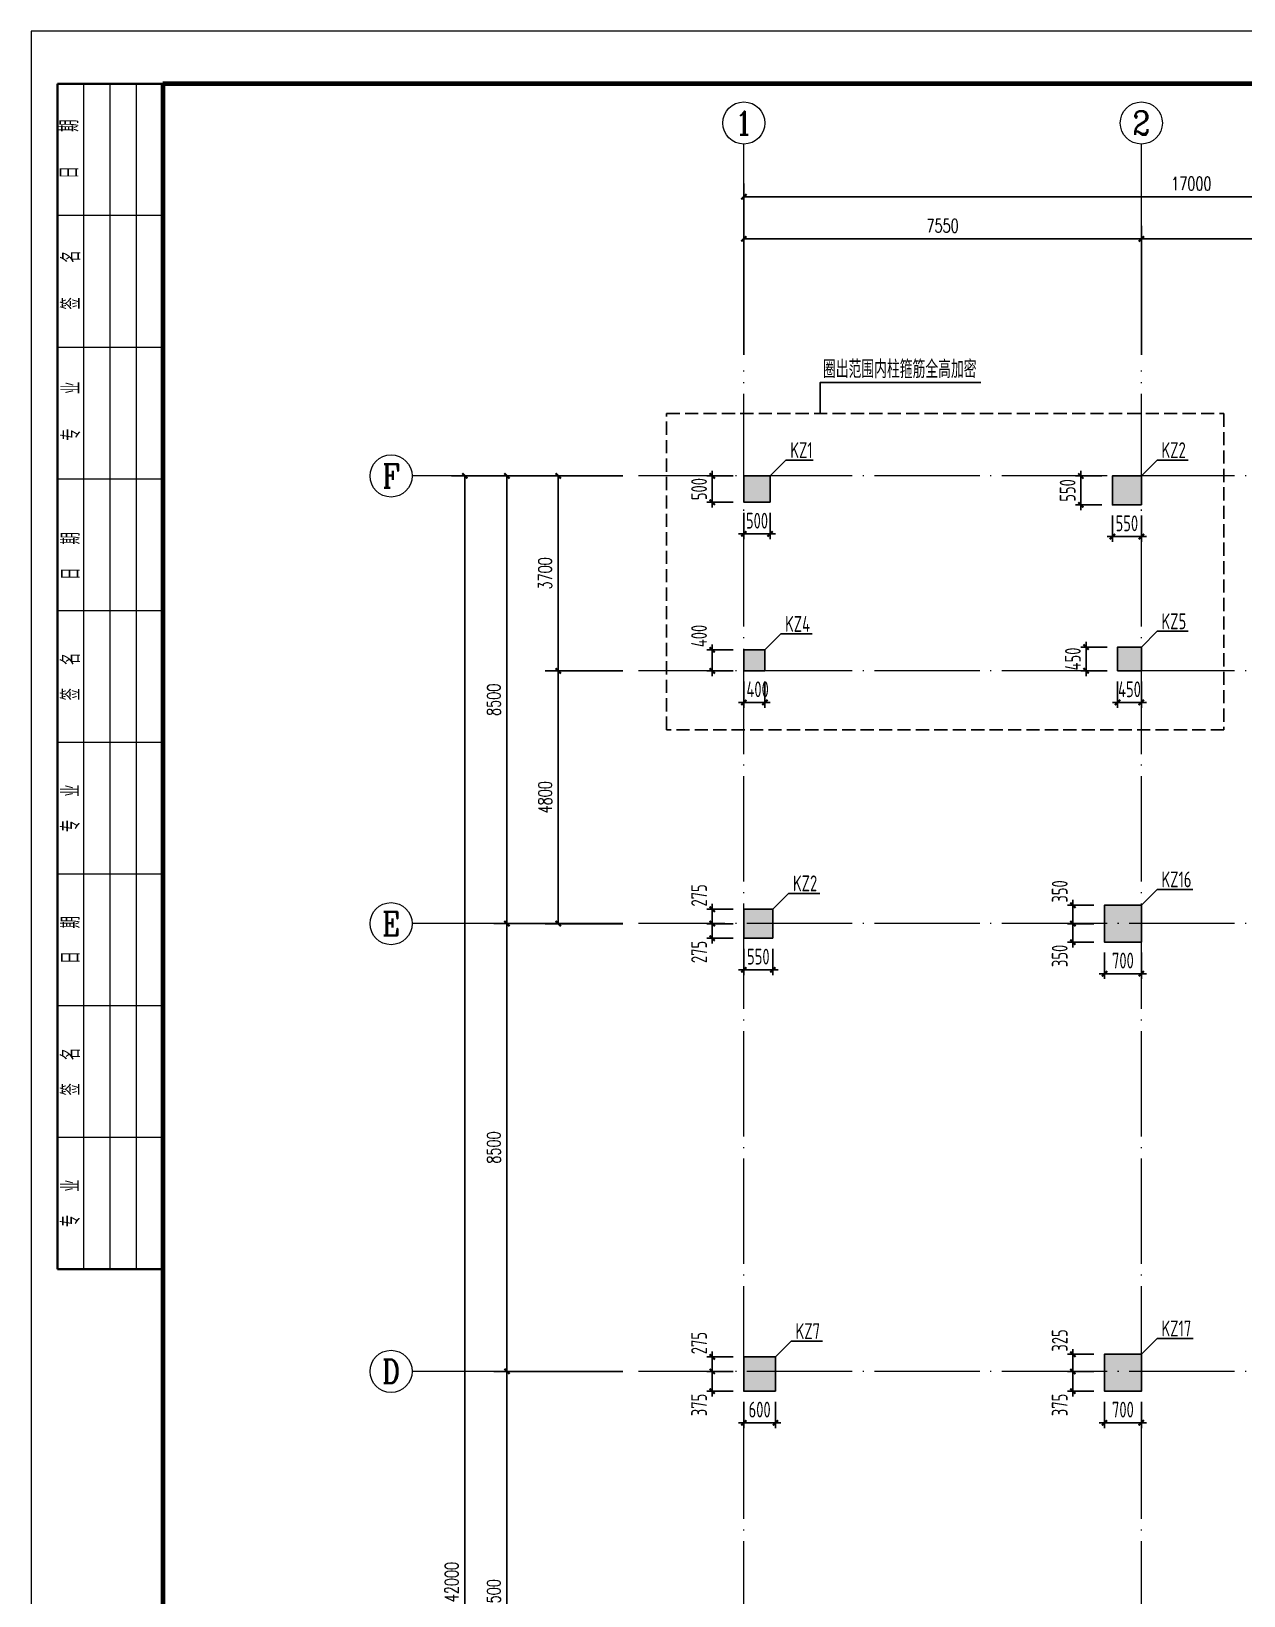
# Model space of a CAD drawing. Extents: x 3968514 to 5230306, y -516551 to -228246.
# Drawn here: x 4575654 to 4598683, y -329853 to -300153 of the extents above; entities that cross this region are included whole.
import ezdxf
from ezdxf.enums import TextEntityAlignment as Align

# ---------------------------------------------------------------- set-up
doc = ezdxf.new("R2010")
doc.units = 0
doc.header["$LTSCALE"] = 1000
doc.header["$MEASUREMENT"] = 0
doc.linetypes.add('DASH', pattern=[0.35, 0.25, -0.1])
doc.linetypes.add('DOTE', pattern=[2.42, 2, -0.2, 0.02, -0.2])
for name, color, linetype, lineweight in [('AXIS', 3, 'Continuous', 15), ('AXIS_TEXT', 7, 'Continuous', 15), ('COLU-DIM', 3, 'Continuous', 25), ('COLU-HATCH', 251, 'Continuous', 25), ('COLU-TEXT', 2, 'Continuous', 25), ('DOTE', 1, 'DOTE', 9), ('FRAME', 3, 'Continuous', 18), ('PUB_DIM', 3, 'Continuous', 15)]:
    doc.layers.add(name, color=color, linetype=linetype, lineweight=lineweight)
doc.layers.add('COLU', color=7, linetype='Continuous')
doc.layers.add('PUB_TEXT', color=7, linetype='Continuous')
doc.styles.add('_TCH_AXIS', font='COMPLEX', dxfattribs={"bigfont": 'GBCBIG'})
doc.styles.add('_TCH_DIM_T3', font='SIMPLEX.shx', dxfattribs={"width": 0.7, "bigfont": 'GBCBIG.shx'})
doc.styles.add('COMPLEX', font='COMPLEX')
doc.styles.add('DXFS', font='txt.shx', dxfattribs={"width": 0.7, "bigfont": 'dxfs.shx'})
doc.styles.add('FromPkpm', font='Tssdeng.shx', dxfattribs={"width": 0.7, "bigfont": 'hztxt.shx'})
doc.styles.get("Standard").update_dxf_attribs({"font": 'gbenor.shx', "bigfont": 'gbcbig.shx'})
doc.dimstyles.new('_TCH_ARCH&&100', dxfattribs={"dimtxt": 255, "dimasz": 100, "dimexe": 250, "dimexo": 300, "dimgap": 122.5, "dimtad": 1, "dimdec": 0, "dimzin": 0, "dimdsep": 46, "dimtxsty": '_TCH_DIM_T3', "dimblk": 'ARCHTICK', "dimcen": 0.09, "dimclrt": 7, "dimazin": 2, "dimtfac": 1, "dimtdec": 0, "dimtix": 1, "dimtmove": 2, "dimatfit": 3, "dimfxl": 150, "dimtolj": 1, "dimtzin": 0, "dimarcsym": 0})
doc.dimstyles.new('Pkpm_1', dxfattribs={"dimtxt": 250, "dimasz": 100, "dimexe": 100, "dimexo": 0.0625, "dimgap": 100, "dimtad": 1, "dimdec": 0, "dimrnd": 1, "dimzin": 0, "dimdsep": 46, "dimtxsty": 'FromPkpm', "dimblk1": 'ARCHTICK', "dimblk2": 'ARCHTICK', "dimsah": 1, "dimcen": 0.09, "dimdle": 100, "dimadec": 0, "dimazin": 0, "dimtfac": 1, "dimtdec": 0, "dimtix": 1, "dimtmove": 2, "dimatfit": 1, "dimfxl": 1, "dimtolj": 1, "dimtzin": 0, "dimarcsym": 0})

# ---------------------------------------------------------------- blocks, each defined once
blk = doc.blocks.new('A$C0B803521')
at = {"layer": 'FRAME', "lineweight": 18}
for p, q in [((-100043, 93652), (-100043, 34252)), ((-15943, 93652), (-100043, 93652))]:
    blk.add_line(p, q, dxfattribs=at)
at = {"layer": 'FRAME', "lineweight": 35}
for p, q in [((-97543, 92652), (-99543, 92652)), ((-99543, 92652), (-99543, 70152))]:
    blk.add_line(p, q, dxfattribs=at)
at = {"layer": 'FRAME', "lineweight": 140}
for p, q in [((-97543, 92652), (-97543, 35252)), ((-16943, 92652), (-97543, 92652))]:
    blk.add_line(p, q, dxfattribs=at)
at = {"layer": 'FRAME', "lineweight": 18}
for points in [[(-99043, 70152), (-99043, 92652)], [(-98543, 70152), (-98543, 92652)], [(-98043, 70152), (-98043, 92652)], [(-97543, 90152), (-99543, 90152)], [(-97543, 87652), (-99543, 87652)], [(-97543, 85152), (-99543, 85152)], [(-97543, 82652), (-99543, 82652)], [(-97543, 80152), (-99543, 80152)], [(-97543, 77652), (-99543, 77652)], [(-97543, 75152), (-99543, 75152)], [(-97543, 72652), (-99543, 72652)]]:
    blk.add_lwpolyline(points, dxfattribs=at)
at = {"layer": 'FRAME', "lineweight": 35}
blk.add_lwpolyline([(-97543, 70152), (-99543, 70152)], dxfattribs=at)
at = {"layer": 'FRAME', "char_height": 350, "attachment_point": 5, "rotation": 90, "style": 'DXFS'}
for s, insert, width in [('日   期', (-99319, 91415), 1350.55), ('签   名   ', (-99289, 88930), 1430.08), ('专   业', (-99284, 86439), 1489.43), ('日  期', (-99293, 83691), 1132.5), ('签  名   ', (-99293, 81402), 1185), ('专  业', (-99293, 78902), 1132.5), ('日  期', (-99293, 76402), 1132.5), ('签  名   ', (-99293, 73902), 1185)]:
    blk.add_mtext(s, dxfattribs=dict(at, insert=insert, width=width))
at = {"layer": 'FRAME', "lineweight": 18, "insert": (-99293, 71402), "char_height": 350, "width": 1132.5, "attachment_point": 5, "rotation": 90, "style": 'DXFS'}
blk.add_mtext('专  业', dxfattribs=at)
blk = doc.blocks.new('_ArchTick')
at = {"color": 0, "linetype": 'ByBlock', "const_width": 0.4}
blk.add_lwpolyline([(-0.5, -0.5), (0.5, 0.5)], dxfattribs=at)
blk = doc.blocks.new('*D66')
at = {"layer": 'COLU-DIM', "color": 0, "lineweight": -2, "transparency": 16777216}
for p, q in [((4589188, -309295), (4589188, -309795)), ((4589688, -309295), (4589688, -309795)), ((4589188, -309695), (4589088, -309695)), ((4589188, -309695), (4589688, -309695)), ((4589688, -309695), (4589788, -309695))]:
    blk.add_line(p, q, dxfattribs=at)
at = {"layer": 'Defpoints', "color": 0, "transparency": 16777216}
for p in [(4589188, -309095), (4589688, -309095), (4589688, -309695)]:
    blk.add_point(p, dxfattribs=at)
at = {"layer": 'COLU-DIM', "color": 0, "lineweight": -2, "transparency": 16777216, "xscale": 100, "yscale": 100, "zscale": 100}
blk.add_blockref('_ArchTick', (4589188, -309695), dxfattribs=at)
at = {"layer": 'COLU-DIM', "color": 0, "lineweight": -2, "transparency": 16777216, "xscale": 100, "yscale": 100, "zscale": 100, "rotation": 180}
blk.add_blockref('_ArchTick', (4589688, -309695), dxfattribs=at)
at = {"layer": 'COLU-DIM', "color": 7, "transparency": 16777216, "insert": (4589438, -309445), "char_height": 300, "attachment_point": 5, "style": 'FromPkpm'}
blk.add_mtext('\\A1;500', dxfattribs=at)
blk = doc.blocks.new('*D65')
at = {"layer": 'COLU-DIM', "color": 0, "lineweight": -2, "transparency": 16777216}
for p, q in [((4596288, -312495), (4596288, -312995)), ((4596738, -312495), (4596738, -312995)), ((4596288, -312895), (4596188, -312895)), ((4596288, -312895), (4596738, -312895)), ((4596738, -312895), (4596838, -312895))]:
    blk.add_line(p, q, dxfattribs=at)
at = {"layer": 'Defpoints', "color": 0, "transparency": 16777216}
for p in [(4596288, -312295), (4596738, -312295), (4596738, -312895)]:
    blk.add_point(p, dxfattribs=at)
at = {"layer": 'COLU-DIM', "color": 0, "lineweight": -2, "transparency": 16777216, "xscale": 100, "yscale": 100, "zscale": 100}
blk.add_blockref('_ArchTick', (4596288, -312895), dxfattribs=at)
at = {"layer": 'COLU-DIM', "color": 0, "lineweight": -2, "transparency": 16777216, "xscale": 100, "yscale": 100, "zscale": 100, "rotation": 180}
blk.add_blockref('_ArchTick', (4596738, -312895), dxfattribs=at)
at = {"layer": 'COLU-DIM', "color": 7, "transparency": 16777216, "insert": (4596513, -312645), "char_height": 300, "attachment_point": 5, "style": 'FromPkpm'}
blk.add_mtext('\\A1;450', dxfattribs=at)
blk = doc.blocks.new('*D62')
at = {"layer": 'COLU-DIM', "color": 0, "lineweight": -2, "transparency": 16777216}
for p, q in [((4588588, -308595), (4588588, -308495)), ((4588988, -308595), (4588488, -308595)), ((4588588, -309095), (4588588, -308595)), ((4588988, -309095), (4588488, -309095)), ((4588588, -309095), (4588588, -309195))]:
    blk.add_line(p, q, dxfattribs=at)
at = {"layer": 'Defpoints', "color": 0, "transparency": 16777216}
for p in [(4588588, -308595), (4589188, -308595), (4589188, -309095)]:
    blk.add_point(p, dxfattribs=at)
at = {"layer": 'COLU-DIM', "color": 0, "lineweight": -2, "transparency": 16777216, "xscale": 100, "yscale": 100, "zscale": 100}
for p, rotation in [((4588588, -308595), 270), ((4588588, -309095), 90)]:
    blk.add_blockref('_ArchTick', p, dxfattribs=dict(at, rotation=rotation))
at = {"layer": 'COLU-DIM', "color": 7, "transparency": 16777216, "insert": (4588338, -308845), "char_height": 300, "attachment_point": 5, "rotation": 90, "style": 'FromPkpm'}
blk.add_mtext('\\A1;500', dxfattribs=at)
blk = doc.blocks.new('*D61')
at = {"layer": 'COLU-DIM', "color": 0, "lineweight": -2, "transparency": 16777216}
for p, q in [((4588988, -316820), (4588488, -316820)), ((4588588, -316820), (4588588, -316720)), ((4588588, -317095), (4588588, -316820)), ((4588988, -317095), (4588488, -317095)), ((4588588, -317095), (4588588, -317195))]:
    blk.add_line(p, q, dxfattribs=at)
at = {"layer": 'Defpoints', "color": 0, "transparency": 16777216}
for p in [(4588588, -316820), (4589188, -316820), (4589188, -317095)]:
    blk.add_point(p, dxfattribs=at)
at = {"layer": 'COLU-DIM', "color": 0, "lineweight": -2, "transparency": 16777216, "xscale": 100, "yscale": 100, "zscale": 100}
for p, rotation in [((4588588, -316820), 270), ((4588588, -317095), 90)]:
    blk.add_blockref('_ArchTick', p, dxfattribs=dict(at, rotation=rotation))
at = {"layer": 'COLU-DIM', "color": 7, "transparency": 16777216, "insert": (4588338, -316558), "char_height": 300, "attachment_point": 5, "rotation": 90, "style": 'FromPkpm'}
blk.add_mtext('\\A1;275', dxfattribs=at)
blk = doc.blocks.new('*D60')
at = {"layer": 'COLU-DIM', "color": 0, "lineweight": -2, "transparency": 16777216}
for p, q in [((4596088, -311845), (4595588, -311845)), ((4595688, -311845), (4595688, -311745)), ((4595688, -312295), (4595688, -311845)), ((4596088, -312295), (4595588, -312295)), ((4595688, -312295), (4595688, -312395))]:
    blk.add_line(p, q, dxfattribs=at)
at = {"layer": 'Defpoints', "color": 0, "transparency": 16777216}
for p in [(4595688, -311845), (4596288, -311845), (4596288, -312295)]:
    blk.add_point(p, dxfattribs=at)
at = {"layer": 'COLU-DIM', "color": 0, "lineweight": -2, "transparency": 16777216, "xscale": 100, "yscale": 100, "zscale": 100}
for p, rotation in [((4595688, -311845), 270), ((4595688, -312295), 90)]:
    blk.add_blockref('_ArchTick', p, dxfattribs=dict(at, rotation=rotation))
at = {"layer": 'COLU-DIM', "color": 7, "transparency": 16777216, "insert": (4595438, -312070), "char_height": 300, "attachment_point": 5, "rotation": 90, "style": 'FromPkpm'}
blk.add_mtext('\\A1;450', dxfattribs=at)
blk = doc.blocks.new('*D59')
at = {"layer": 'COLU-DIM', "color": 0, "lineweight": -2, "transparency": 16777216}
for p, q in [((4588988, -325320), (4588488, -325320)), ((4588588, -325320), (4588588, -325220)), ((4588588, -325595), (4588588, -325320)), ((4588988, -325595), (4588488, -325595)), ((4588588, -325595), (4588588, -325695))]:
    blk.add_line(p, q, dxfattribs=at)
at = {"layer": 'Defpoints', "color": 0, "transparency": 16777216}
for p in [(4588588, -325320), (4589188, -325320), (4589188, -325595)]:
    blk.add_point(p, dxfattribs=at)
at = {"layer": 'COLU-DIM', "color": 0, "lineweight": -2, "transparency": 16777216, "xscale": 100, "yscale": 100, "zscale": 100}
for p, rotation in [((4588588, -325320), 270), ((4588588, -325595), 90)]:
    blk.add_blockref('_ArchTick', p, dxfattribs=dict(at, rotation=rotation))
at = {"layer": 'COLU-DIM', "color": 7, "transparency": 16777216, "insert": (4588338, -325058), "char_height": 300, "attachment_point": 5, "rotation": 90, "style": 'FromPkpm'}
blk.add_mtext('\\A1;275', dxfattribs=at)
blk = doc.blocks.new('*D56')
at = {"layer": 'COLU-DIM', "color": 0, "lineweight": -2, "transparency": 16777216}
for p, q in [((4595838, -317095), (4595338, -317095)), ((4595438, -317095), (4595438, -316995)), ((4595438, -317445), (4595438, -317095)), ((4595838, -317445), (4595338, -317445)), ((4595438, -317445), (4595438, -317545))]:
    blk.add_line(p, q, dxfattribs=at)
at = {"layer": 'Defpoints', "color": 0, "transparency": 16777216}
for p in [(4595438, -317095), (4596038, -317095), (4596038, -317445)]:
    blk.add_point(p, dxfattribs=at)
at = {"layer": 'COLU-DIM', "color": 0, "lineweight": -2, "transparency": 16777216, "xscale": 100, "yscale": 100, "zscale": 100}
for p, rotation in [((4595438, -317095), 270), ((4595438, -317445), 90)]:
    blk.add_blockref('_ArchTick', p, dxfattribs=dict(at, rotation=rotation))
at = {"layer": 'COLU-DIM', "color": 7, "transparency": 16777216, "insert": (4595188, -317707), "char_height": 300, "attachment_point": 5, "rotation": 90, "style": 'FromPkpm'}
blk.add_mtext('\\A1;350', dxfattribs=at)
blk = doc.blocks.new('*D55')
at = {"layer": 'COLU-DIM', "color": 0, "lineweight": -2, "transparency": 16777216}
for p, q in [((4596038, -326170), (4596038, -326670)), ((4596738, -326170), (4596738, -326670)), ((4595938, -326570), (4596838, -326570))]:
    blk.add_line(p, q, dxfattribs=at)
at = {"layer": 'Defpoints', "color": 0, "transparency": 16777216}
for p in [(4596038, -325970), (4596738, -325970), (4596738, -326570)]:
    blk.add_point(p, dxfattribs=at)
at = {"layer": 'COLU-DIM', "color": 0, "lineweight": -2, "transparency": 16777216, "xscale": 100, "yscale": 100, "zscale": 100, "rotation": 180}
blk.add_blockref('_ArchTick', (4596038, -326570), dxfattribs=at)
at = {"layer": 'COLU-DIM', "color": 0, "lineweight": -2, "transparency": 16777216, "xscale": 100, "yscale": 100, "zscale": 100}
blk.add_blockref('_ArchTick', (4596738, -326570), dxfattribs=at)
at = {"layer": 'COLU-DIM', "color": 7, "transparency": 16777216, "insert": (4596388, -326320), "char_height": 300, "attachment_point": 5, "style": 'FromPkpm'}
blk.add_mtext('\\A1;700', dxfattribs=at)
blk = doc.blocks.new('*D54')
at = {"layer": 'COLU-DIM', "color": 0, "lineweight": -2, "transparency": 16777216}
for p, q in [((4595438, -325595), (4595438, -325495)), ((4595838, -325595), (4595338, -325595)), ((4595438, -325970), (4595438, -325595)), ((4595838, -325970), (4595338, -325970)), ((4595438, -325970), (4595438, -326070))]:
    blk.add_line(p, q, dxfattribs=at)
at = {"layer": 'Defpoints', "color": 0, "transparency": 16777216}
for p in [(4595438, -325595), (4596038, -325595), (4596038, -325970)]:
    blk.add_point(p, dxfattribs=at)
at = {"layer": 'COLU-DIM', "color": 0, "lineweight": -2, "transparency": 16777216, "xscale": 100, "yscale": 100, "zscale": 100}
for p, rotation in [((4595438, -325595), 270), ((4595438, -325970), 90)]:
    blk.add_blockref('_ArchTick', p, dxfattribs=dict(at, rotation=rotation))
at = {"layer": 'COLU-DIM', "color": 7, "transparency": 16777216, "insert": (4595188, -326232), "char_height": 300, "attachment_point": 5, "rotation": 90, "style": 'FromPkpm'}
blk.add_mtext('\\A1;375', dxfattribs=at)
blk = doc.blocks.new('*D53')
at = {"layer": 'COLU-DIM', "color": 0, "lineweight": -2, "transparency": 16777216}
for p, q in [((4588588, -325595), (4588588, -325495)), ((4588988, -325595), (4588488, -325595)), ((4588588, -325970), (4588588, -325595)), ((4588988, -325970), (4588488, -325970)), ((4588588, -325970), (4588588, -326070))]:
    blk.add_line(p, q, dxfattribs=at)
at = {"layer": 'Defpoints', "color": 0, "transparency": 16777216}
for p in [(4588588, -325595), (4589188, -325595), (4589188, -325970)]:
    blk.add_point(p, dxfattribs=at)
at = {"layer": 'COLU-DIM', "color": 0, "lineweight": -2, "transparency": 16777216, "xscale": 100, "yscale": 100, "zscale": 100}
for p, rotation in [((4588588, -325595), 270), ((4588588, -325970), 90)]:
    blk.add_blockref('_ArchTick', p, dxfattribs=dict(at, rotation=rotation))
at = {"layer": 'COLU-DIM', "color": 7, "transparency": 16777216, "insert": (4588338, -326232), "char_height": 300, "attachment_point": 5, "rotation": 90, "style": 'FromPkpm'}
blk.add_mtext('\\A1;375', dxfattribs=at)
blk = doc.blocks.new('*D52')
at = {"layer": 'COLU-DIM', "color": 0, "lineweight": -2, "transparency": 16777216}
for p, q in [((4595438, -325270), (4595438, -325170)), ((4595838, -325270), (4595338, -325270)), ((4595438, -325595), (4595438, -325270)), ((4595838, -325595), (4595338, -325595)), ((4595438, -325595), (4595438, -325695))]:
    blk.add_line(p, q, dxfattribs=at)
at = {"layer": 'Defpoints', "color": 0, "transparency": 16777216}
for p in [(4595438, -325270), (4596038, -325270), (4596038, -325595)]:
    blk.add_point(p, dxfattribs=at)
at = {"layer": 'COLU-DIM', "color": 0, "lineweight": -2, "transparency": 16777216, "xscale": 100, "yscale": 100, "zscale": 100}
for p, rotation in [((4595438, -325270), 270), ((4595438, -325595), 90)]:
    blk.add_blockref('_ArchTick', p, dxfattribs=dict(at, rotation=rotation))
at = {"layer": 'COLU-DIM', "color": 7, "transparency": 16777216, "insert": (4595188, -325008), "char_height": 300, "attachment_point": 5, "rotation": 90, "style": 'FromPkpm'}
blk.add_mtext('\\A1;325', dxfattribs=at)
blk = doc.blocks.new('*D51')
at = {"layer": 'COLU-DIM', "color": 0, "lineweight": -2, "transparency": 16777216}
for p, q in [((4596038, -317645), (4596038, -318145)), ((4596738, -317645), (4596738, -318145)), ((4595938, -318045), (4596838, -318045))]:
    blk.add_line(p, q, dxfattribs=at)
at = {"layer": 'Defpoints', "color": 0, "transparency": 16777216}
for p in [(4596038, -317445), (4596738, -317445), (4596738, -318045)]:
    blk.add_point(p, dxfattribs=at)
at = {"layer": 'COLU-DIM', "color": 0, "lineweight": -2, "transparency": 16777216, "xscale": 100, "yscale": 100, "zscale": 100, "rotation": 180}
blk.add_blockref('_ArchTick', (4596038, -318045), dxfattribs=at)
at = {"layer": 'COLU-DIM', "color": 0, "lineweight": -2, "transparency": 16777216, "xscale": 100, "yscale": 100, "zscale": 100}
blk.add_blockref('_ArchTick', (4596738, -318045), dxfattribs=at)
at = {"layer": 'COLU-DIM', "color": 7, "transparency": 16777216, "insert": (4596388, -317795), "char_height": 300, "attachment_point": 5, "style": 'FromPkpm'}
blk.add_mtext('\\A1;700', dxfattribs=at)
blk = doc.blocks.new('*D50')
at = {"layer": 'COLU-DIM', "color": 0, "lineweight": -2, "transparency": 16777216}
for p, q in [((4588988, -317095), (4588488, -317095)), ((4588588, -317095), (4588588, -316995)), ((4588588, -317370), (4588588, -317095)), ((4588988, -317370), (4588488, -317370)), ((4588588, -317370), (4588588, -317470))]:
    blk.add_line(p, q, dxfattribs=at)
at = {"layer": 'Defpoints', "color": 0, "transparency": 16777216}
for p in [(4588588, -317095), (4589188, -317095), (4589188, -317370)]:
    blk.add_point(p, dxfattribs=at)
at = {"layer": 'COLU-DIM', "color": 0, "lineweight": -2, "transparency": 16777216, "xscale": 100, "yscale": 100, "zscale": 100}
for p, rotation in [((4588588, -317095), 270), ((4588588, -317370), 90)]:
    blk.add_blockref('_ArchTick', p, dxfattribs=dict(at, rotation=rotation))
at = {"layer": 'COLU-DIM', "color": 7, "transparency": 16777216, "insert": (4588338, -317632), "char_height": 300, "attachment_point": 5, "rotation": 90, "style": 'FromPkpm'}
blk.add_mtext('\\A1;275', dxfattribs=at)
blk = doc.blocks.new('*D46')
at = {"layer": 'COLU-DIM', "color": 0, "lineweight": -2, "transparency": 16777216}
for p, q in [((4589188, -326170), (4589188, -326670)), ((4589788, -326170), (4589788, -326670)), ((4589188, -326570), (4589088, -326570)), ((4589188, -326570), (4589788, -326570)), ((4589788, -326570), (4589888, -326570))]:
    blk.add_line(p, q, dxfattribs=at)
at = {"layer": 'Defpoints', "color": 0, "transparency": 16777216}
for p in [(4589188, -325970), (4589788, -325970), (4589788, -326570)]:
    blk.add_point(p, dxfattribs=at)
at = {"layer": 'COLU-DIM', "color": 0, "lineweight": -2, "transparency": 16777216, "xscale": 100, "yscale": 100, "zscale": 100}
blk.add_blockref('_ArchTick', (4589188, -326570), dxfattribs=at)
at = {"layer": 'COLU-DIM', "color": 0, "lineweight": -2, "transparency": 16777216, "xscale": 100, "yscale": 100, "zscale": 100, "rotation": 180}
blk.add_blockref('_ArchTick', (4589788, -326570), dxfattribs=at)
at = {"layer": 'COLU-DIM', "color": 7, "transparency": 16777216, "insert": (4589488, -326320), "char_height": 300, "attachment_point": 5, "style": 'FromPkpm'}
blk.add_mtext('\\A1;600', dxfattribs=at)
blk = doc.blocks.new('*D45')
at = {"layer": 'COLU-DIM', "color": 0, "lineweight": -2, "transparency": 16777216}
for p, q in [((4595838, -316745), (4595338, -316745)), ((4595438, -316745), (4595438, -316645)), ((4595438, -317095), (4595438, -316745)), ((4595838, -317095), (4595338, -317095)), ((4595438, -317095), (4595438, -317195))]:
    blk.add_line(p, q, dxfattribs=at)
at = {"layer": 'Defpoints', "color": 0, "transparency": 16777216}
for p in [(4595438, -316745), (4596038, -316745), (4596038, -317095)]:
    blk.add_point(p, dxfattribs=at)
at = {"layer": 'COLU-DIM', "color": 0, "lineweight": -2, "transparency": 16777216, "xscale": 100, "yscale": 100, "zscale": 100}
for p, rotation in [((4595438, -316745), 270), ((4595438, -317095), 90)]:
    blk.add_blockref('_ArchTick', p, dxfattribs=dict(at, rotation=rotation))
at = {"layer": 'COLU-DIM', "color": 7, "transparency": 16777216, "insert": (4595188, -316483), "char_height": 300, "attachment_point": 5, "rotation": 90, "style": 'FromPkpm'}
blk.add_mtext('\\A1;350', dxfattribs=at)
blk = doc.blocks.new('*D44')
at = {"layer": 'COLU-DIM', "color": 0, "lineweight": -2, "transparency": 16777216}
for p, q in [((4596188, -309345), (4596188, -309845)), ((4596738, -309345), (4596738, -309845)), ((4596188, -309745), (4596088, -309745)), ((4596188, -309745), (4596738, -309745)), ((4596738, -309745), (4596838, -309745))]:
    blk.add_line(p, q, dxfattribs=at)
at = {"layer": 'Defpoints', "color": 0, "transparency": 16777216}
for p in [(4596188, -309145), (4596738, -309145), (4596738, -309745)]:
    blk.add_point(p, dxfattribs=at)
at = {"layer": 'COLU-DIM', "color": 0, "lineweight": -2, "transparency": 16777216, "xscale": 100, "yscale": 100, "zscale": 100}
blk.add_blockref('_ArchTick', (4596188, -309745), dxfattribs=at)
at = {"layer": 'COLU-DIM', "color": 0, "lineweight": -2, "transparency": 16777216, "xscale": 100, "yscale": 100, "zscale": 100, "rotation": 180}
blk.add_blockref('_ArchTick', (4596738, -309745), dxfattribs=at)
at = {"layer": 'COLU-DIM', "color": 7, "transparency": 16777216, "insert": (4596463, -309495), "char_height": 300, "attachment_point": 5, "style": 'FromPkpm'}
blk.add_mtext('\\A1;550', dxfattribs=at)
blk = doc.blocks.new('*D43')
at = {"layer": 'COLU-DIM', "color": 0, "lineweight": -2, "transparency": 16777216}
for p, q in [((4588588, -311895), (4588588, -311795)), ((4588988, -311895), (4588488, -311895)), ((4588588, -312295), (4588588, -311895)), ((4588988, -312295), (4588488, -312295)), ((4588588, -312295), (4588588, -312395))]:
    blk.add_line(p, q, dxfattribs=at)
at = {"layer": 'Defpoints', "color": 0, "transparency": 16777216}
for p in [(4588588, -311895), (4589188, -311895), (4589188, -312295)]:
    blk.add_point(p, dxfattribs=at)
at = {"layer": 'COLU-DIM', "color": 0, "lineweight": -2, "transparency": 16777216, "xscale": 100, "yscale": 100, "zscale": 100}
for p, rotation in [((4588588, -311895), 270), ((4588588, -312295), 90)]:
    blk.add_blockref('_ArchTick', p, dxfattribs=dict(at, rotation=rotation))
at = {"layer": 'COLU-DIM', "color": 7, "transparency": 16777216, "insert": (4588338, -311633), "char_height": 300, "attachment_point": 5, "rotation": 90, "style": 'FromPkpm'}
blk.add_mtext('\\A1;400', dxfattribs=at)
blk = doc.blocks.new('*D42')
at = {"layer": 'COLU-DIM', "color": 0, "lineweight": -2, "transparency": 16777216}
for p, q in [((4595588, -308595), (4595588, -308495)), ((4595988, -308595), (4595488, -308595)), ((4595588, -309145), (4595588, -308595)), ((4595988, -309145), (4595488, -309145)), ((4595588, -309145), (4595588, -309245))]:
    blk.add_line(p, q, dxfattribs=at)
at = {"layer": 'Defpoints', "color": 0, "transparency": 16777216}
for p in [(4595588, -308595), (4596188, -308595), (4596188, -309145)]:
    blk.add_point(p, dxfattribs=at)
at = {"layer": 'COLU-DIM', "color": 0, "lineweight": -2, "transparency": 16777216, "xscale": 100, "yscale": 100, "zscale": 100}
for p, rotation in [((4595588, -308595), 270), ((4595588, -309145), 90)]:
    blk.add_blockref('_ArchTick', p, dxfattribs=dict(at, rotation=rotation))
at = {"layer": 'COLU-DIM', "color": 7, "transparency": 16777216, "insert": (4595338, -308870), "char_height": 300, "attachment_point": 5, "rotation": 90, "style": 'FromPkpm'}
blk.add_mtext('\\A1;550', dxfattribs=at)
blk = doc.blocks.new('*D41')
at = {"layer": 'COLU-DIM', "color": 0, "lineweight": -2, "transparency": 16777216}
for p, q in [((4589188, -312495), (4589188, -312995)), ((4589588, -312495), (4589588, -312995)), ((4589088, -312895), (4589688, -312895))]:
    blk.add_line(p, q, dxfattribs=at)
at = {"layer": 'Defpoints', "color": 0, "transparency": 16777216}
for p in [(4589188, -312295), (4589588, -312295), (4589588, -312895)]:
    blk.add_point(p, dxfattribs=at)
at = {"layer": 'COLU-DIM', "color": 0, "lineweight": -2, "transparency": 16777216, "xscale": 100, "yscale": 100, "zscale": 100, "rotation": 180}
blk.add_blockref('_ArchTick', (4589188, -312895), dxfattribs=at)
at = {"layer": 'COLU-DIM', "color": 0, "lineweight": -2, "transparency": 16777216, "xscale": 100, "yscale": 100, "zscale": 100}
blk.add_blockref('_ArchTick', (4589588, -312895), dxfattribs=at)
at = {"layer": 'COLU-DIM', "color": 7, "transparency": 16777216, "insert": (4589450, -312645), "char_height": 300, "attachment_point": 5, "style": 'FromPkpm'}
blk.add_mtext('\\A1;400', dxfattribs=at)
blk = doc.blocks.new('*D40')
at = {"layer": 'COLU-DIM', "color": 0, "lineweight": -2, "transparency": 16777216}
for p, q in [((4589188, -317570), (4589188, -318070)), ((4589738, -317570), (4589738, -318070)), ((4589188, -317970), (4589088, -317970)), ((4589188, -317970), (4589738, -317970)), ((4589738, -317970), (4589838, -317970))]:
    blk.add_line(p, q, dxfattribs=at)
at = {"layer": 'Defpoints', "color": 0, "transparency": 16777216}
for p in [(4589188, -317370), (4589738, -317370), (4589738, -317970)]:
    blk.add_point(p, dxfattribs=at)
at = {"layer": 'COLU-DIM', "color": 0, "lineweight": -2, "transparency": 16777216, "xscale": 100, "yscale": 100, "zscale": 100}
blk.add_blockref('_ArchTick', (4589188, -317970), dxfattribs=at)
at = {"layer": 'COLU-DIM', "color": 0, "lineweight": -2, "transparency": 16777216, "xscale": 100, "yscale": 100, "zscale": 100, "rotation": 180}
blk.add_blockref('_ArchTick', (4589738, -317970), dxfattribs=at)
at = {"layer": 'COLU-DIM', "color": 7, "transparency": 16777216, "insert": (4589463, -317720), "char_height": 300, "attachment_point": 5, "style": 'FromPkpm'}
blk.add_mtext('\\A1;550', dxfattribs=at)
blk = doc.blocks.new('_AXISO')
blk.add_circle((0, 0), 0.5)
at = {"layer": 'AXIS_TEXT', "style": 'COMPLEX', "width": 1.041667}
blk.add_attdef('A', text='', height=0.56, dxfattribs=at).set_placement((-0.25, -0.28), (0.25, -0.28), align=Align.FIT)
blk = doc.blocks.new('*D1344')
at = {"layer": 'AXIS', "color": 0, "lineweight": -2, "transparency": 16777216}
for p, q in [((0, 2300), (0, 5550)), ((17000, 2300), (17000, 5550)), ((0, 5300), (17000, 5300))]:
    blk.add_line(p, q, dxfattribs=at)
at = {"layer": 'Defpoints', "color": 0, "transparency": 16777216}
for p in [(17000, 5300), (0, 2000), (17000, 2000)]:
    blk.add_point(p, dxfattribs=at)
at = {"layer": 'AXIS', "color": 0, "lineweight": -2, "transparency": 16777216, "xscale": 100, "yscale": 100, "zscale": 100, "rotation": 180}
blk.add_blockref('_ArchTick', (0, 5300), dxfattribs=at)
at = {"layer": 'AXIS', "color": 0, "lineweight": -2, "transparency": 16777216, "xscale": 100, "yscale": 100, "zscale": 100}
blk.add_blockref('_ArchTick', (17000, 5300), dxfattribs=at)
at = {"layer": 'AXIS', "color": 7, "transparency": 16777216, "insert": (8500, 5550), "char_height": 255, "attachment_point": 5, "style": '_TCH_DIM_T3'}
blk.add_mtext('\\A1;17000', dxfattribs=at)
blk = doc.blocks.new('*D1345')
at = {"layer": 'AXIS', "color": 0, "lineweight": -2, "transparency": 16777216}
for p, q in [((0, 2300), (0, 4750)), ((0, 4500), (7550, 4500)), ((7550, 2300), (7550, 4750))]:
    blk.add_line(p, q, dxfattribs=at)
at = {"layer": 'Defpoints', "color": 0, "transparency": 16777216}
for p in [(7550, 4500), (0, 2000), (7550, 2000)]:
    blk.add_point(p, dxfattribs=at)
at = {"layer": 'AXIS', "color": 0, "lineweight": -2, "transparency": 16777216, "xscale": 100, "yscale": 100, "zscale": 100, "rotation": 180}
blk.add_blockref('_ArchTick', (0, 4500), dxfattribs=at)
at = {"layer": 'AXIS', "color": 0, "lineweight": -2, "transparency": 16777216, "xscale": 100, "yscale": 100, "zscale": 100}
blk.add_blockref('_ArchTick', (7550, 4500), dxfattribs=at)
at = {"layer": 'AXIS', "color": 7, "transparency": 16777216, "insert": (3775, 4750), "char_height": 255, "attachment_point": 5, "style": '_TCH_DIM_T3'}
blk.add_mtext('\\A1;7550', dxfattribs=at)
blk = doc.blocks.new('*D1346')
at = {"layer": 'AXIS', "color": 0, "lineweight": -2, "transparency": 16777216}
for p, q in [((7550, 2300), (7550, 4750)), ((7550, 4500), (17000, 4500)), ((17000, 2300), (17000, 4750))]:
    blk.add_line(p, q, dxfattribs=at)
at = {"layer": 'Defpoints', "color": 0, "transparency": 16777216}
for p in [(17000, 4500), (7550, 2000), (17000, 2000)]:
    blk.add_point(p, dxfattribs=at)
at = {"layer": 'AXIS', "color": 0, "lineweight": -2, "transparency": 16777216, "xscale": 100, "yscale": 100, "zscale": 100, "rotation": 180}
blk.add_blockref('_ArchTick', (7550, 4500), dxfattribs=at)
at = {"layer": 'AXIS', "color": 0, "lineweight": -2, "transparency": 16777216, "xscale": 100, "yscale": 100, "zscale": 100}
blk.add_blockref('_ArchTick', (17000, 4500), dxfattribs=at)
at = {"layer": 'AXIS', "color": 7, "transparency": 16777216, "insert": (12275, 4750), "char_height": 255, "attachment_point": 5, "style": '_TCH_DIM_T3'}
blk.add_mtext('\\A1;9450', dxfattribs=at)
blk = doc.blocks.new('*D1353')
at = {"layer": 'AXIS', "color": 0, "lineweight": -2, "transparency": 16777216}
for p, q in [((-2300, 0), (-5550, 0)), ((-5300, -42000), (-5300, 0)), ((-2300, -42000), (-5550, -42000))]:
    blk.add_line(p, q, dxfattribs=at)
at = {"layer": 'Defpoints', "color": 0, "transparency": 16777216}
for p in [(-5300, 0), (-2000, 0), (-2000, -42000)]:
    blk.add_point(p, dxfattribs=at)
at = {"layer": 'AXIS', "color": 0, "lineweight": -2, "transparency": 16777216, "xscale": 100, "yscale": 100, "zscale": 100}
for p, rotation in [((-5300, 0), 90), ((-5300, -42000), 270)]:
    blk.add_blockref('_ArchTick', p, dxfattribs=dict(at, rotation=rotation))
at = {"layer": 'AXIS', "color": 7, "transparency": 16777216, "insert": (-5550, -21000), "char_height": 255, "attachment_point": 5, "rotation": 90, "style": '_TCH_DIM_T3'}
blk.add_mtext('\\A1;42000', dxfattribs=at)
blk = doc.blocks.new('*D1356')
at = {"layer": 'AXIS', "color": 0, "lineweight": -2, "transparency": 16777216}
for p, q in [((-2300, -17000), (-4750, -17000)), ((-4500, -25500), (-4500, -17000)), ((-2300, -25500), (-4750, -25500))]:
    blk.add_line(p, q, dxfattribs=at)
at = {"layer": 'Defpoints', "color": 0, "transparency": 16777216}
for p in [(-4500, -17000), (-2000, -17000), (-2000, -25500)]:
    blk.add_point(p, dxfattribs=at)
at = {"layer": 'AXIS', "color": 0, "lineweight": -2, "transparency": 16777216, "xscale": 100, "yscale": 100, "zscale": 100}
for p, rotation in [((-4500, -17000), 90), ((-4500, -25500), 270)]:
    blk.add_blockref('_ArchTick', p, dxfattribs=dict(at, rotation=rotation))
at = {"layer": 'AXIS', "color": 7, "transparency": 16777216, "insert": (-4750, -21250), "char_height": 255, "attachment_point": 5, "rotation": 90, "style": '_TCH_DIM_T3'}
blk.add_mtext('\\A1;8500', dxfattribs=at)
blk = doc.blocks.new('*D1357')
at = {"layer": 'AXIS', "color": 0, "lineweight": -2, "transparency": 16777216}
for p, q in [((-2300, -8500), (-4750, -8500)), ((-4500, -17000), (-4500, -8500)), ((-2300, -17000), (-4750, -17000))]:
    blk.add_line(p, q, dxfattribs=at)
at = {"layer": 'Defpoints', "color": 0, "transparency": 16777216}
for p in [(-4500, -8500), (-2000, -8500), (-2000, -17000)]:
    blk.add_point(p, dxfattribs=at)
at = {"layer": 'AXIS', "color": 0, "lineweight": -2, "transparency": 16777216, "xscale": 100, "yscale": 100, "zscale": 100}
for p, rotation in [((-4500, -8500), 90), ((-4500, -17000), 270)]:
    blk.add_blockref('_ArchTick', p, dxfattribs=dict(at, rotation=rotation))
at = {"layer": 'AXIS', "color": 7, "transparency": 16777216, "insert": (-4750, -12750), "char_height": 255, "attachment_point": 5, "rotation": 90, "style": '_TCH_DIM_T3'}
blk.add_mtext('\\A1;8500', dxfattribs=at)
blk = doc.blocks.new('*D1358')
at = {"layer": 'AXIS', "color": 0, "lineweight": -2, "transparency": 16777216}
for p, q in [((-2300, 0), (-4750, 0)), ((-4500, -8500), (-4500, 0)), ((-2300, -8500), (-4750, -8500))]:
    blk.add_line(p, q, dxfattribs=at)
at = {"layer": 'Defpoints', "color": 0, "transparency": 16777216}
for p in [(-4500, 0), (-2000, 0), (-2000, -8500)]:
    blk.add_point(p, dxfattribs=at)
at = {"layer": 'AXIS', "color": 0, "lineweight": -2, "transparency": 16777216, "xscale": 100, "yscale": 100, "zscale": 100}
for p, rotation in [((-4500, 0), 90), ((-4500, -8500), 270)]:
    blk.add_blockref('_ArchTick', p, dxfattribs=dict(at, rotation=rotation))
at = {"layer": 'AXIS', "color": 7, "transparency": 16777216, "insert": (-4750, -4250), "char_height": 255, "attachment_point": 5, "rotation": 90, "style": '_TCH_DIM_T3'}
blk.add_mtext('\\A1;8500', dxfattribs=at)
blk = doc.blocks.new('*D1257')
at = {"layer": 'Defpoints', "color": 0, "transparency": 16777216}
for p in [(4585663, -312295), (4587188, -312295), (4587188, -317095)]:
    blk.add_point(p, dxfattribs=at)
at = {"layer": 'PUB_DIM', "color": 0, "lineweight": -2, "transparency": 16777216}
for p, q in [((4586888, -312295), (4585413, -312295)), ((4585663, -317095), (4585663, -312295)), ((4586888, -317095), (4585413, -317095))]:
    blk.add_line(p, q, dxfattribs=at)
at = {"layer": 'PUB_DIM', "color": 0, "lineweight": -2, "transparency": 16777216, "xscale": 100, "yscale": 100, "zscale": 100}
for p, rotation in [((4585663, -312295), 90), ((4585663, -317095), 270)]:
    blk.add_blockref('_ArchTick', p, dxfattribs=dict(at, rotation=rotation))
at = {"layer": 'PUB_DIM', "color": 7, "transparency": 16777216, "insert": (4585413, -314695), "char_height": 255, "attachment_point": 5, "rotation": 90, "style": '_TCH_DIM_T3'}
blk.add_mtext('\\A1;4800', dxfattribs=at)
blk = doc.blocks.new('*D1258')
at = {"layer": 'Defpoints', "color": 0, "transparency": 16777216}
for p in [(4585663, -308595), (4587188, -308595), (4587188, -312295)]:
    blk.add_point(p, dxfattribs=at)
at = {"layer": 'PUB_DIM', "color": 0, "lineweight": -2, "transparency": 16777216}
for p, q in [((4586888, -308595), (4585413, -308595)), ((4585663, -312295), (4585663, -308595)), ((4586888, -312295), (4585413, -312295))]:
    blk.add_line(p, q, dxfattribs=at)
at = {"layer": 'PUB_DIM', "color": 0, "lineweight": -2, "transparency": 16777216, "xscale": 100, "yscale": 100, "zscale": 100}
for p, rotation in [((4585663, -308595), 90), ((4585663, -312295), 270)]:
    blk.add_blockref('_ArchTick', p, dxfattribs=dict(at, rotation=rotation))
at = {"layer": 'PUB_DIM', "color": 7, "transparency": 16777216, "insert": (4585413, -310445), "char_height": 255, "attachment_point": 5, "rotation": 90, "style": '_TCH_DIM_T3'}
blk.add_mtext('\\A1;3700', dxfattribs=at)
blk = doc.blocks.new('A$Cbcbeac01')
at = {"layer": 'AXIS'}
for p, q in [((0, 2300), (0, 6300)), ((7550, 2300), (7550, 6300)), ((-2300, 0), (-6300, 0)), ((-2300, -8500), (-6300, -8500)), ((-2300, -17000), (-6300, -17000))]:
    blk.add_line(p, q, dxfattribs=at)
at = {"layer": 'DOTE'}
for p, q in [((0, -44000), (0, 2000)), ((7550, -44000), (7550, 2000)), ((19000, 0), (-2000, 0)), ((19000, -8500), (-2000, -8500)), ((19000, -17000), (-2000, -17000))]:
    blk.add_line(p, q, dxfattribs=at)
at = {"layer": 'AXIS'}
ref = blk.add_blockref('_AXISO', (0, 6700), dxfattribs=dict(at, xscale=800, yscale=800, zscale=800))
ref.add_attrib('A', '1', dxfattribs={"layer": 'AXIS_TEXT', "height": 449.3, "style": '_TCH_AXIS', "width": 1.736434}).set_placement((-167.2, 6475.4), (167.2, 6475.4), align=Align.FIT)
ref = blk.add_blockref('_AXISO', (7550, 6700), dxfattribs=dict(at, xscale=800, yscale=800, zscale=800))
ref.add_attrib('A', '2', dxfattribs={"layer": 'AXIS_TEXT', "height": 451.1, "style": '_TCH_AXIS', "width": 1.103448}).set_placement((7384.1, 6474.5), (7715.9, 6474.5), align=Align.FIT)
ref = blk.add_blockref('_AXISO', (-6700, 0), dxfattribs=dict(at, xscale=800, yscale=800, zscale=800))
ref.add_attrib('A', 'F', dxfattribs={"layer": 'AXIS_TEXT', "height": 448.3, "style": '_TCH_AXIS', "width": 0.982456}).set_placement((-6867.8, -224.2), (-6532.2, -224.2), align=Align.FIT)
ref = blk.add_blockref('_AXISO', (-6700, -8500), dxfattribs=dict(at, xscale=800, yscale=800, zscale=800))
ref.add_attrib('A', 'E', dxfattribs={"layer": 'AXIS_TEXT', "height": 448.3, "style": '_TCH_AXIS', "width": 0.982456}).set_placement((-6867.8, -8724.2), (-6532.2, -8724.2), align=Align.FIT)
ref = blk.add_blockref('_AXISO', (-6700, -17000), dxfattribs=dict(at, xscale=800, yscale=800, zscale=800))
ref.add_attrib('A', 'D', dxfattribs={"layer": 'AXIS_TEXT', "height": 448.3, "style": '_TCH_AXIS', "width": 0.924665}).set_placement((-6867.8, -17224.2), (-6532.2, -17224.2), align=Align.FIT)
for p1, p2, distance, picture, middle in [((0, 2000), (17000, 2000), 3300, '*D1344', (8500, 5550)), ((0, 2000), (7550, 2000), 2500, '*D1345', (3775, 4750)), ((7550, 2000), (17000, 2000), 2500, '*D1346', (12275, 4750)), ((-2000, -42000), (-2000, 0), 3300, '*D1353', (-5550, -21000)), ((-2000, -8500), (-2000, 0), 2500, '*D1358', (-4750, -4250)), ((-2000, -17000), (-2000, -8500), 2500, '*D1357', (-4750, -12750)), ((-2000, -25500), (-2000, -17000), 2500, '*D1356', (-4750, -21250))]:
    dim = blk.add_aligned_dim(p1=p1, p2=p2, distance=distance, dimstyle='_TCH_ARCH&&100', dxfattribs=at)
    dim.commit()
    dim.dimension.update_dxf_attribs({"geometry": picture, "text_midpoint": middle})

msp = doc.modelspace()

# ---------------------------------------------------------------- hatches: boundary and pattern name
at = {"layer": 'COLU-HATCH', "transparency": 33554687}
for points in [[(4589688.21412, -309094.70408), (4589688.21412, -308594.70408), (4589188.21412, -308594.70408), (4589188.21412, -309094.70408)], [(4596738.21412, -309144.70408), (4596738.21412, -308594.70408), (4596188.21412, -308594.70408), (4596188.21412, -309144.70408)], [(4596738.21412, -312294.70408), (4596738.21412, -311844.70408), (4596288.21412, -311844.70408), (4596288.21412, -312294.70408)], [(4589588.21412, -312294.70408), (4589588.21412, -311894.70408), (4589188.21412, -311894.70408), (4589188.21412, -312294.70408)], [(4589738.21412, -317369.70408), (4589738.21412, -316819.70408), (4589188.21412, -316819.70408), (4589188.21412, -317369.70408)], [(4596738.21412, -317444.70408), (4596738.21412, -316744.70408), (4596038.21412, -316744.70408), (4596038.21412, -317444.70408)], [(4589788.21412, -325969.70408), (4589788.21412, -325319.70408), (4589188.21412, -325319.70408), (4589188.21412, -325969.70408)], [(4596738.21412, -325969.70408), (4596738.21412, -325269.70408), (4596038.21412, -325269.70408), (4596038.21412, -325969.70408)]]:
    msp.add_hatch(color=256, dxfattribs=at).paths.add_polyline_path(points, flags=0)

# ---------------------------------------------------------------- linework, layer by layer
msp.add_lwpolyline([(4590635.90774, -307410.77081), (4590635.90774, -306821.12933), (4593691.66028, -306821.12933)])
at = {"linetype": 'DASH'}
msp.add_lwpolyline([(4587721.35485, -307410.77081), (4598306.20818, -307410.77081), (4598306.20818, -313414.13445), (4587721.35485, -313414.13445)], close=True, dxfattribs=at)
at = {"layer": 'COLU', "elevation": -0.30417}
for points in [[(4589688.21412, -309094.70408), (4589688.21412, -308594.70408), (4589188.21412, -308594.70408), (4589188.21412, -309094.70408)], [(4596738.21412, -309144.70408), (4596738.21412, -308594.70408), (4596188.21412, -308594.70408), (4596188.21412, -309144.70408)], [(4596738.21412, -312294.70408), (4596738.21412, -311844.70408), (4596288.21412, -311844.70408), (4596288.21412, -312294.70408)], [(4589588.21412, -312294.70408), (4589588.21412, -311894.70408), (4589188.21412, -311894.70408), (4589188.21412, -312294.70408)], [(4589738.21412, -317369.70408), (4589738.21412, -316819.70408), (4589188.21412, -316819.70408), (4589188.21412, -317369.70408)], [(4596738.21412, -317444.70408), (4596738.21412, -316744.70408), (4596038.21412, -316744.70408), (4596038.21412, -317444.70408)], [(4589788.21412, -325969.70408), (4589788.21412, -325319.70408), (4589188.21412, -325319.70408), (4589188.21412, -325969.70408)], [(4596738.21412, -325969.70408), (4596738.21412, -325269.70408), (4596038.21412, -325269.70408), (4596038.21412, -325969.70408)]]:
    msp.add_lwpolyline(points, close=True, dxfattribs=at)
at = {"layer": 'COLU-TEXT'}
for p, q in [((4589688.21412, -308594.70408, -0.30417), (4589988.21412, -308294.70408, -0.30417)), ((4589988.21412, -308294.70408, -0.30417), (4590506.96412, -308294.70408, -0.30417)), ((4596738.21412, -308594.70408, -0.30417), (4597038.21412, -308294.70408, -0.30417)), ((4597038.21412, -308294.70408, -0.30417), (4597629.41334, -308294.70408, -0.30417)), ((4596738.21412, -311844.70408, -0.30417), (4597038.21412, -311544.70408, -0.30417)), ((4597038.21412, -311544.70408, -0.30417), (4597629.41334, -311544.70408, -0.30417)), ((4589588.21412, -311894.70408, -0.30417), (4589888.21412, -311594.70408, -0.30417)), ((4589888.21412, -311594.70408, -0.30417), (4590487.28834, -311594.70408, -0.30417)), ((4589738.21412, -316819.70408, -0.30417), (4590038.21412, -316519.70408, -0.30417)), ((4590038.21412, -316519.70408, -0.30417), (4590629.41334, -316519.70408, -0.30417)), ((4596738.21412, -316744.70408, -0.30417), (4597038.21412, -316444.70408, -0.30417)), ((4597038.21412, -316444.70408, -0.30417), (4597714.98951, -316444.70408, -0.30417)), ((4589788.21412, -325319.70408, -0.30417), (4590088.21412, -325019.70408, -0.30417)), ((4590088.21412, -325019.70408, -0.30417), (4590679.41334, -325019.70408, -0.30417)), ((4596738.21412, -325269.70408, -0.30417), (4597038.21412, -324969.70408, -0.30417)), ((4597038.21412, -324969.70408, -0.30417), (4597722.86451, -324969.70408, -0.30417))]:
    msp.add_line(p, q, dxfattribs=at)
at = {"layer": 'DOTE'}
msp.add_line((4608188.21412, -312294.70408, -0.30417), (4587188.21412, -312294.70408, -0.30417), dxfattribs=at)

# ---------------------------------------------------------------- block references
for name, p in [('A$C0B803521', (4675697.36617, -393805.3043)), ('A$Cbcbeac01', (4589188.21412, -308594.70505, -0.30417))]:
    msp.add_blockref(name, p)

# ---------------------------------------------------------------- texts
at = {"layer": 'COLU-TEXT', "style": 'FromPkpm', "width": 0.7}
for s, p in [('KZ1', (4590071.21412, -308254.70408, -0.30417)), ('KZ2', (4597121.21412, -308254.70408, -0.30417)), ('KZ4', (4589971.21412, -311554.70408, -0.30417)), ('KZ5', (4597121.21412, -311504.70408, -0.30417)), ('KZ2', (4590121.21412, -316479.70408, -0.30417)), ('KZ16', (4597121.21412, -316404.70408, -0.30417)), ('KZ7', (4590171.21412, -324979.70408, -0.30417)), ('KZ17', (4597121.21412, -324929.70408, -0.30417))]:
    msp.add_text(s, height=300, dxfattribs=at).set_placement(p)
at = {"layer": 'PUB_TEXT'}
msp.add_text('圈出范围内柱箍筋全高加密', height=337.5886525, dxfattribs=at).set_placement((4590691.42868, -306737.88394))

# ---------------------------------------------------------------- dimensions: what is measured, and where the dimension line sits
at = {"layer": 'COLU-DIM'}
for p1, p2, distance, picture, middle in [((4589188.21412, -309094.70408, -0.30417), (4589188.21412, -308594.70408, -0.30417), 600, '*D62', (4588338.21412, -308844.70408, -0.30417)), ((4596188.21412, -309144.70408, -0.30417), (4596188.21412, -308594.70408, -0.30417), 600, '*D42', (4595338.21412, -308869.70408, -0.30417)), ((4589188.21412, -309094.70408, -0.30417), (4589688.21412, -309094.70408, -0.30417), -600, '*D66', (4589438.21412, -309444.70408, -0.30417)), ((4596188.21412, -309144.70408, -0.30417), (4596738.21412, -309144.70408, -0.30417), -600, '*D44', (4596463.21412, -309494.70408, -0.30417)), ((4596288.21412, -312294.70408, -0.30417), (4596288.21412, -311844.70408, -0.30417), 600, '*D60', (4595438.21412, -312069.70408, -0.30417)), ((4596288.21412, -312294.70408, -0.30417), (4596738.21412, -312294.70408, -0.30417), -600, '*D65', (4596513.21412, -312644.70408, -0.30417)), ((4589188.21412, -317369.70408, -0.30417), (4589738.21412, -317369.70408, -0.30417), -600, '*D40', (4589463.21412, -317719.70408, -0.30417)), ((4596038.21412, -317444.70408, -0.30417), (4596738.21412, -317444.70408, -0.30417), -600, '*D51', (4596388.21412, -317794.70408, -0.30417)), ((4589188.21412, -325969.70408, -0.30417), (4589788.21412, -325969.70408, -0.30417), -600, '*D46', (4589488.21412, -326319.70408, -0.30417)), ((4596038.21412, -325969.70408, -0.30417), (4596738.21412, -325969.70408, -0.30417), -600, '*D55', (4596388.21412, -326319.70408, -0.30417))]:
    dim = msp.add_aligned_dim(p1=p1, p2=p2, distance=distance, dimstyle='Pkpm_1', override={"dimscale": 1, "dimtxt": 300, "dimasz": 100, "dimexe": 100, "dimexo": 200, "dimtad": 1, "dimjust": 0, "dimtih": 0, "dimtoh": 0, "dimdle": 100, "dimclrt": 7, "dimtix": 1, "dimtmove": 2, "dimatfit": 3}, dxfattribs=at)
    dim.commit()
    dim.dimension.update_dxf_attribs({"geometry": picture, "text_midpoint": middle})
for base, p1, p2, angle, picture, middle in [((4588588.21412, -311894.70408, -0.30417), (4589188.21412, -312294.70408, -0.30417), (4589188.21412, -311894.70408, -0.30417), 90, '*D43', (4588338.21412, -311632.70408, -0.30417)), ((4589588.21412, -312894.70408, -0.30417), (4589188.21412, -312294.70408, -0.30417), (4589588.21412, -312294.70408, -0.30417), 0, '*D41', (4589450.21412, -312644.70408, -0.30417)), ((4588588.21412, -316819.70408, -0.30417), (4589188.21412, -317094.70408, -0.30417), (4589188.21412, -316819.70408, -0.30417), 90, '*D61', (4588338.21412, -316557.70408, -0.30417)), ((4595438.21412, -316744.70408, -0.30417), (4596038.21412, -317094.70408, -0.30417), (4596038.21412, -316744.70408, -0.30417), 90, '*D45', (4595188.21412, -316482.70408, -0.30417)), ((4588588.21412, -317094.70408, -0.30417), (4589188.21412, -317369.70408, -0.30417), (4589188.21412, -317094.70408, -0.30417), 90, '*D50', (4588338.21412, -317631.70408, -0.30417)), ((4595438.21412, -317094.70408, -0.30417), (4596038.21412, -317444.70408, -0.30417), (4596038.21412, -317094.70408, -0.30417), 90, '*D56', (4595188.21412, -317706.70408, -0.30417)), ((4588588.21412, -325319.70408, -0.30417), (4589188.21412, -325594.70408, -0.30417), (4589188.21412, -325319.70408, -0.30417), 90, '*D59', (4588338.21412, -325057.70408, -0.30417)), ((4595438.21412, -325269.70408, -0.30417), (4596038.21412, -325594.70408, -0.30417), (4596038.21412, -325269.70408, -0.30417), 90, '*D52', (4595188.21412, -325007.70408, -0.30417)), ((4588588.21412, -325594.70408, -0.30417), (4589188.21412, -325969.70408, -0.30417), (4589188.21412, -325594.70408, -0.30417), 90, '*D53', (4588338.21412, -326231.70408, -0.30417)), ((4595438.21412, -325594.70408, -0.30417), (4596038.21412, -325969.70408, -0.30417), (4596038.21412, -325594.70408, -0.30417), 90, '*D54', (4595188.21412, -326231.70408, -0.30417))]:
    dim = msp.add_linear_dim(base=base, p1=p1, p2=p2, angle=angle, dimstyle='Pkpm_1', override={"dimscale": 1, "dimtxt": 300, "dimasz": 100, "dimexe": 100, "dimexo": 200, "dimtad": 1, "dimtih": 0, "dimtoh": 0, "dimdle": 100, "dimclrt": 7}, dxfattribs=at)
    dim.commit()
    dim.dimension.update_dxf_attribs({"geometry": picture, "text_midpoint": middle, "dimtype": 129})
at = {"layer": 'PUB_DIM'}
for p1, p2, picture, middle in [((4587188.21412, -312294.70408), (4587188.21412, -308594.70505), '*D1258', (4585413.21412, -310444.70457)), ((4587188.21412, -317094.70505), (4587188.21412, -312294.70408), '*D1257', (4585413.21412, -314694.70457))]:
    dim = msp.add_aligned_dim(p1=p1, p2=p2, distance=1525, dimstyle='_TCH_ARCH&&100', dxfattribs=at)
    dim.commit()
    dim.dimension.update_dxf_attribs({"geometry": picture, "text_midpoint": middle})

doc.saveas('drawing.dxf')
